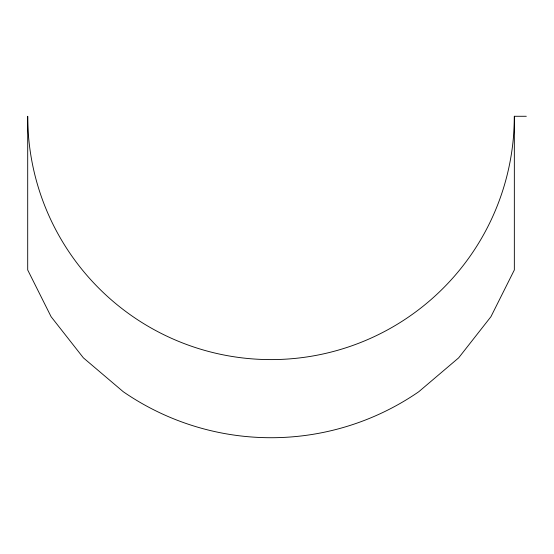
<?xml version="1.0" encoding="UTF-8"?>
<svg xmlns="http://www.w3.org/2000/svg" width="554" height="554" viewBox="0 0 554 554"><rect width="100%" height="100%" fill="white"/><g stroke="black" fill="none" stroke-linecap="round" stroke-linejoin="round"><path stroke-width="0.83" d="M514.341 116.278L514.341 269.957L490.927 316.715L458.65 357.856L418.796 391.713A260.332 260.332 0 0 1 123.244 391.713L83.391 357.856L51.106 316.715L27.7 269.957L27.7 116.278A243.317 243.317 0 0 0 271.017 359.601A243.317 243.317 0 0 0 514.341 116.278L526.3 116.278"/></g></svg>
